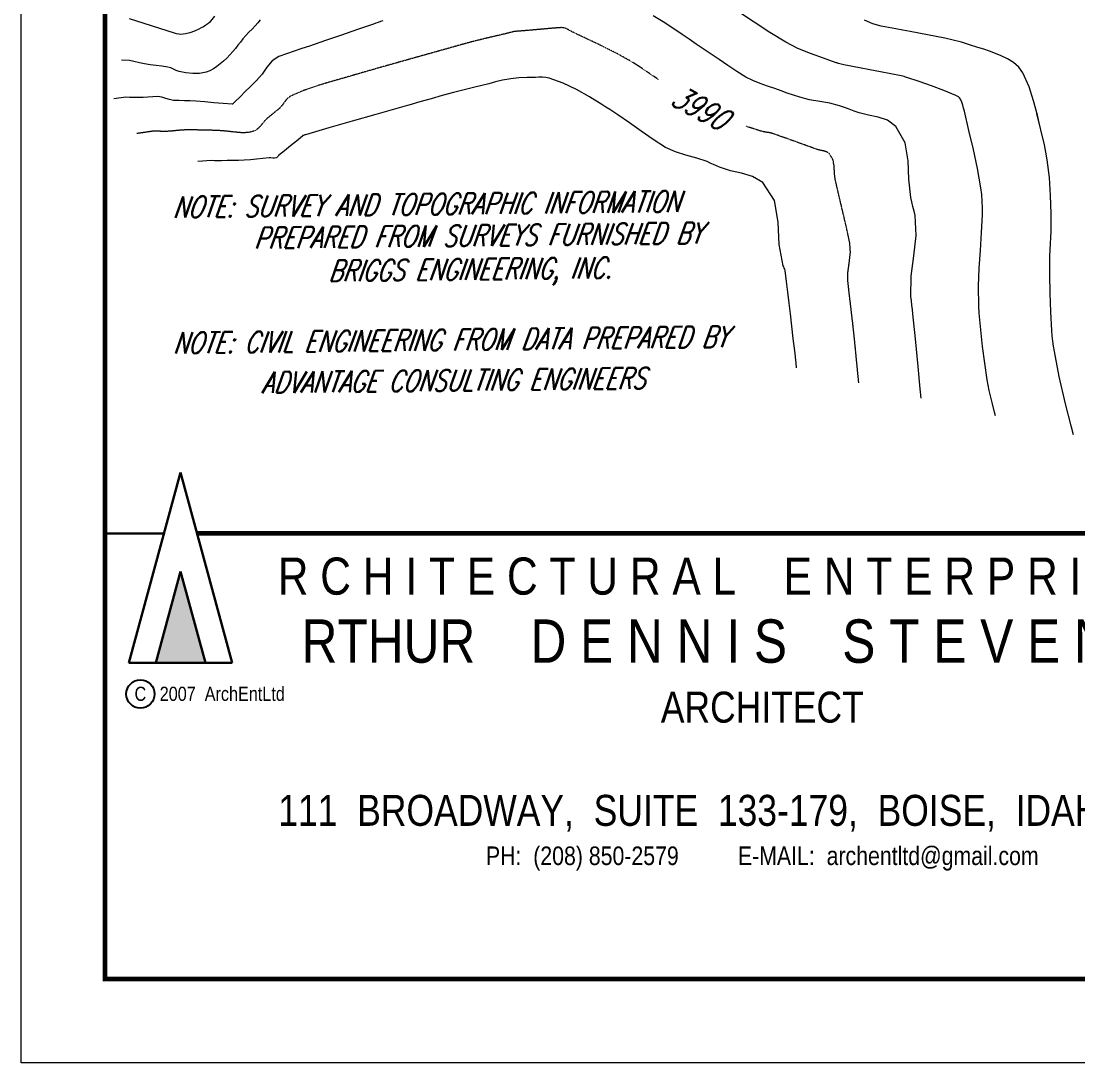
# Model space of a CAD drawing. Header units: inches. Extents: x 2775 to 17527, y 515 to 14737.
# Drawn here: x 5102 to 6901, y 515 to 2290 of the extents above; entities that cross this region are included whole.
import ezdxf
from ezdxf.enums import TextEntityAlignment as Align

# ---------------------------------------------------------------- set-up
doc = ezdxf.new("R2010")
doc.units = ezdxf.units.IN
doc.header["$LTSCALE"] = 0.5
doc.header["$MEASUREMENT"] = 0
doc.header["$PDMODE"] = 1
doc.linetypes.add('CENTER', pattern=[2, 1.25, -0.25, 0.25, -0.25])
doc.linetypes.add('HIDDEN', pattern=[0.375, 0.25, -0.125])
doc.layers.get('Defpoints').update_dxf_attribs({"linetype": 'CONTINUOUS'})
for name, color, linetype, lineweight in [('LAYOUT', 6, 'CENTER', 25), ('VX-TOPO-MAJR', 1, 'HIDDEN', 20), ('VX-TOPO-MINR', 7, 'CONTINUOUS', 5)]:
    doc.layers.add(name, color=color, linetype=linetype, lineweight=lineweight)
doc.layers.add('TEXT', color=7, linetype='CONTINUOUS')
doc.layers.add('TITLE BLOCK', color=7, linetype='CONTINUOUS')
doc.styles.add('ARCH ENT', font='technical.ttf', dxfattribs={"height": 2})
doc.styles.add('ARCHENT', font='technical.ttf', dxfattribs={"height": 6})
doc.styles.add('BEI', font='romans.shx', dxfattribs={"width": 0.75})
doc.styles.add('EXIST', font='romans.shx', dxfattribs={"width": 0.75, "oblique": 20, "height": 12})
doc.dimstyles.get("Standard").update_dxf_attribs({"dimscale": 50, "dimtxt": 0.18, "dimasz": 0.18, "dimexe": 0.18, "dimexo": 0.0625, "dimgap": 0.09, "dimtad": 0, "dimtoh": 1, "dimzin": 0, "dimdsep": 46, "dimtxsty": 'BEI', "dimcen": 0.09, "dimclrd": 256, "dimclre": 256, "dimclrt": 256, "dimadec": 1, "dimazin": 0, "dimtfac": 1, "dimtofl": 0, "dimtmove": 0, "dimatfit": 3, "dimfxl": 1, "dimtolj": 1, "dimtzin": 0, "dimlwd": -1, "dimlwe": -1, "dimarcsym": 0})

# ---------------------------------------------------------------- blocks, each defined once
blk = doc.blocks.new('*D20')
at = {"layer": 'Defpoints', "color": 0, "lineweight": 20, "ltscale": 50}
for p in [(6836, 3664.7, -44590.3), (10029.3, 3306.1, -44590.3), (8945.5, 2814.6), (10029.3, 2344.7, -44590.3), (7516.4, 2264.2, -44590.3)]:
    blk.add_point(p, dxfattribs=at)
at = {"layer": 'LAYOUT', "ltscale": 50}
for start, end in [(9.2836, 15.9025), (344.1589, 350.7778)]:
    blk.add_arc((8868.2, 2824.7), 78, start, end, dxfattribs=at)
at = {"layer": 'LAYOUT', "lineweight": 20, "ltscale": 50}
for points in [[(8941.8, 2845.6), (8944.6, 2846.5), (8940.2, 2854.5)], [(8944.6, 2802.9), (8941.8, 2803.9), (8940.2, 2794.9)]]:
    blk.add_solid(points, dxfattribs=at)
at = {"layer": 'LAYOUT', "color": 6, "ltscale": 50, "insert": (8946.2, 2824.7), "char_height": 6.25, "attachment_point": 5, "rotation": 270.0307, "style": 'BEI'}
blk.add_mtext('\\A1;45.0°', dxfattribs=at)

msp = doc.modelspace()

# ---------------------------------------------------------------- hatches: boundary and pattern name
at = {"layer": 'TITLE BLOCK', "lineweight": 20, "ltscale": 1.5}
msp.add_hatch(color=1, dxfattribs=at).paths.add_polyline_path([(5415.2975, 1196.5597), (5373.0373, 1352.1889), (5330.7771, 1196.5597)])

# ---------------------------------------------------------------- linework, layer by layer
at = {"layer": 'TITLE BLOCK', "color": 7, "linetype": 'Continuous', "lineweight": 0, "ltscale": 0.5}
for p, q in [((5101.5104, 515.3065, 48504.8648), (5101.5104, 8675.2015, 48504.8648)), ((10381.6051, 515.3065, 48504.8648), (5101.5104, 515.3065, 48504.8648))]:
    msp.add_line(p, q, dxfattribs=at)
at = {"layer": 'TITLE BLOCK', "color": 7, "linetype": 'Continuous', "lineweight": 30, "ltscale": 0.0625}
msp.add_line((5373.0373, 1521.0676, 48504.8648), (5284.9191, 1196.5597, 48504.8648), dxfattribs=at)
at = {"layer": 'TITLE BLOCK', "color": 7, "linetype": 'Continuous', "lineweight": 30, "ltscale": 0.5}
for p, q in [((5461.1555, 1196.5597, 48504.8648), (5373.0373, 1521.0676, 48504.8648)), ((5344.7822, 1417.0144, 48504.8648), (5244.2686, 1417.0144, 48504.8648)), ((5330.7771, 1196.5597, 48504.8648), (5373.0373, 1352.1889, 48504.8648)), ((5415.2975, 1196.5597, 48504.8648), (5373.0373, 1352.1889, 48504.8648)), ((5461.1555, 1196.5597, 48504.8648), (5284.9191, 1196.5597, 48504.8648))]:
    msp.add_line(p, q, dxfattribs=at)
at = {"layer": 'TITLE BLOCK', "color": 7, "linetype": 'Continuous', "lineweight": 30, "ltscale": 0.5, "const_width": 7.9057, "elevation": 48504.8648}
msp.add_lwpolyline([(5401.2923, 1417.0144), (10240.407, 1417.0144), (10240.407, 658.0646), (5244.2686, 658.0646), (5244.2686, 8458.2136), (10240.407, 8458.2136), (10240.407, 1417.0144)], dxfattribs=at)
at = {"layer": 'TITLE BLOCK', "linetype": 'Continuous'}
msp.add_circle((5304.5848, 1143.5834), 24.0638, dxfattribs=at)
at = {"layer": 'VX-TOPO-MAJR', "flags": 128}
for points in [[(6187.3679, 2189.9078), (6183.4419, 2192.5797), (6160.2299, 2208.2811), (6155.1476, 2211.6605), (6150.0261, 2214.9767), (6144.8584, 2218.2259), (6139.6374, 2221.4047), (6115.4988, 2234.8977), (6090.8143, 2247.2756), (6065.8067, 2259.1078), (6040.699, 2270.9637), (6036.0739, 2273.4917), (6031.4299, 2276.1128), (6026.6696, 2278.0855), (6021.6954, 2278.6684), (6005.3663, 2277.4153), (5989.0479, 2276.0146), (5972.7333, 2274.5628), (5956.4151, 2273.1566), (5952.6826, 2272.8673), (5948.949, 2272.5919), (5945.2173, 2272.2922), (5941.4907, 2271.93), (5940.5536, 2271.766), (5939.6324, 2271.517), (5938.7168, 2271.2367), (5937.7968, 2270.979), (5917.8001, 2266.1962), (5897.7723, 2261.5209), (5877.7843, 2256.6896), (5857.9068, 2251.439), (5850.0477, 2249.2352), (5842.1893, 2247.0291), (5834.3312, 2244.8219), (5826.4732, 2242.6144), (5800.6887, 2235.3715), (5774.9043, 2228.1282), (5749.1199, 2220.8845), (5723.3357, 2213.6405), (5705.2648, 2208.5052), (5687.2166, 2203.2911), (5669.1782, 2198.0414), (5651.1365, 2192.7995), (5628.1651, 2186.2478), (5605.2974, 2179.4118), (5582.7168, 2171.5816), (5560.6062, 2162.0474), (5554.9396, 2157.8495), (5550.3938, 2152.2727), (5546.1264, 2146.3354), (5541.2948, 2141.056), (5536.1344, 2136.7665), (5530.8806, 2132.5482), (5525.6233, 2128.3403), (5520.4525, 2124.0819), (5515.1195, 2118.5289), (5510.2239, 2112.3862), (5504.9904, 2106.7119), (5498.644, 2102.5643), (5487.5216, 2099.7595), (5475.9257, 2099.6138), (5464.1523, 2100.8313), (5452.4977, 2102.1161), (5449.3739, 2102.3838), (5446.2507, 2102.6749), (5443.1256, 2102.9438), (5439.9965, 2103.1452), (5435.397, 2103.3567), (5430.7967, 2103.5446), (5426.1946, 2103.7105), (5421.5899, 2103.8561), (5411.4084, 2104.1116), (5401.229, 2104.2743), (5391.0505, 2104.3405), (5380.8719, 2104.3068), (5373.2635, 2103.9441), (5365.6723, 2103.2053), (5358.0799, 2102.4236), (5350.4677, 2101.9322), (5342.669, 2101.9028), (5334.0527, 2102.1016), (5327.0788, 2102.3511), (5298.6223, 2098.1413)], [(6528.0277, 1673.3714), (6527.2227, 1681.6558), (6525.2629, 1701.7736), (6522.8308, 1726.6212), (6520.6089, 1749.0951), (6517.9793, 1773.4805), (6515.105, 1797.8501), (6512.1997, 1822.2114), (6509.4769, 1846.5716), (6509.648, 1862.8384), (6511.9053, 1879.2047), (6513.7691, 1895.5053), (6512.7596, 1911.5749), (6506.8457, 1938.8499), (6500.5284, 1966.0822), (6494.0815, 1993.2998), (6487.7793, 2020.5311), (6486.5636, 2031.3791), (6486.1648, 2042.4151), (6484.304, 2053.1221), (6478.7019, 2062.9832), (6473.8139, 2066.7002), (6468.278, 2068.5839), (6462.4751, 2069.7158), (6456.7857, 2071.1774), (6438.1566, 2077.9326), (6419.5367, 2084.6907), (6400.8939, 2091.3762), (6382.1956, 2097.9133), (6377.0549, 2099.2874), (6371.7922, 2100.2163), (6366.5172, 2101.1083), (6361.3392, 2102.3715), (6340.9261, 2108.9674), (6335.5503, 2110.8131)]]:
    msp.add_lwpolyline(points, dxfattribs=at)
at = {"layer": 'VX-TOPO-MINR', "flags": 128}
for points in [[(6760.8154, 1617.1694), (6759.0747, 1623.8506), (6754.9966, 1640.1111), (6750.2975, 1660.2762), (6746.6935, 1678.6712), (6742.4104, 1707.0671), (6738.6686, 1735.5053), (6735.5882, 1763.9924), (6733.289, 1792.5352), (6732.656, 1803.9484), (6732.2433, 1815.3778), (6732.0433, 1826.8221), (6732.0482, 1838.2801), (6733.1129, 1868.7675), (6735.1431, 1899.1857), (6737.2314, 1929.5833), (6738.4703, 1960.0096), (6738.4891, 1971.4673), (6738.1206, 1982.9322), (6737.304, 1994.3674), (6735.9784, 2005.7358), (6730.4032, 2038.5674), (6723.4238, 2071.1658), (6715.6719, 2103.65), (6707.7794, 2136.1389), (6706.5359, 2141.4185), (6705.1831, 2146.6473), (6703.5005, 2151.8043), (6701.2675, 2156.8682), (6699.8076, 2158.9351), (6697.9043, 2160.5906), (6695.7156, 2161.9185), (6693.3997, 2163.0026), (6672.6067, 2171.6068), (6651.7972, 2179.6531), (6630.8324, 2187.0813), (6609.5735, 2193.8312), (6607.3026, 2194.5186), (6605.0327, 2195.1984), (6602.7517, 2195.8302), (6600.4475, 2196.3738), (6582.6801, 2199.9208), (6564.8779, 2203.2472), (6547.0703, 2206.5327), (6529.2867, 2209.957), (6520.3321, 2211.7338), (6511.3857, 2213.5399), (6502.4611, 2215.4632), (6493.5714, 2217.5914), (6492.6029, 2217.8732), (6491.6507, 2218.2036), (6490.7063, 2218.5591), (6489.7614, 2218.916), (6467.8134, 2226.6585), (6445.875, 2234.4042), (6424.3525, 2243.0794), (6403.6523, 2253.6102), (6376.3441, 2270.2861), (6349.6397, 2287.7302), (6323.2523, 2305.5981)], [(5717.4835, 2290.3309), (5713.5554, 2288.9346), (5709.6452, 2287.4952), (5705.7353, 2286.0576), (5701.8086, 2284.6666), (5674.518, 2275.3079), (5647.2238, 2265.9589), (5619.928, 2256.6145), (5592.6326, 2247.2696), (5579.5205, 2242.8214), (5566.3973, 2238.4094), (5553.2795, 2233.9734), (5540.1838, 2229.4534), (5528.8726, 2222.1476), (5520.0264, 2211.1623), (5511.8344, 2199.0781), (5502.4857, 2188.4757), (5502.1777, 2188.2269), (5501.8621, 2187.9851), (5501.5506, 2187.7382), (5501.2552, 2187.4736), (5492.2595, 2178.6296), (5483.2858, 2169.7622), (5474.3162, 2160.8898), (5465.333, 2152.0305), (5464.3729, 2151.0882), (5463.4113, 2150.1483), (5462.447, 2149.2099), (5461.4787, 2148.272), (5461.4434, 2148.2399), (5461.4045, 2148.211), (5461.3626, 2148.1893), (5461.318, 2148.1787), (5461.1865, 2148.1735), (5461.0539, 2148.1763), (5460.921, 2148.1843), (5460.7886, 2148.1945), (5445.3291, 2149.4606), (5429.871, 2150.782), (5414.4128, 2152.0822), (5398.953, 2153.2848), (5389.4703, 2153.7869), (5379.9698, 2154.0551), (5370.4697, 2154.3047), (5360.9878, 2154.7511), (5354.2869, 2155.9514), (5347.7096, 2158.0331), (5341.1266, 2160.0468), (5334.409, 2161.0432), (5325.9631, 2160.9313), (5317.5253, 2160.4127), (5309.0822, 2159.849), (5300.6205, 2159.6018), (5293.6062, 2159.6902), (5285.8643, 2159.8561), (5279.6011, 2160.0165), (5259.4579, 2157.114)], [(5508.6743, 2291.7106), (5504.3574, 2286.7526), (5500.0529, 2281.8453), (5494.7892, 2276.2815), (5489.5604, 2270.7062), (5484.3929, 2265.0832), (5479.313, 2259.3762), (5474.8959, 2254.0451), (5470.653, 2248.5743), (5466.4266, 2243.0817), (5462.0588, 2237.6852), (5457.0693, 2232.1278), (5451.824, 2226.8658), (5446.3273, 2221.7782), (5440.5836, 2216.7437), (5434.9775, 2212.3015), (5429.075, 2208.4223), (5422.9013, 2205.2068), (5416.4815, 2202.7559), (5405.3594, 2200.5293), (5393.7498, 2200.2785), (5382.0565, 2201.6082), (5370.6832, 2204.1231), (5365.7717, 2205.8353), (5360.9854, 2207.945), (5356.184, 2209.9577), (5351.227, 2211.3791), (5341.3824, 2212.9521), (5331.466, 2214.1791), (5321.5174, 2215.3793), (5311.5761, 2216.8718), (5303.0108, 2218.65), (5293.6375, 2220.8967), (5286.0853, 2222.8232), (5272.4337, 2223.1905)], [(6634.2711, 1647.7011), (6632.7474, 1663.3832), (6629.0375, 1701.4653), (6624.4335, 1748.5007), (6620.2276, 1791.043), (6619.4294, 1798.4444), (6618.557, 1805.8411), (6617.6752, 1813.2352), (6616.8488, 1820.6291), (6617.2114, 1855.0929), (6621.9939, 1889.7677), (6625.9426, 1924.3032), (6623.8038, 1958.3493), (6622.1188, 1966.1204), (6620.3189, 1973.8793), (6618.4821, 1981.634), (6616.6865, 1989.3927), (6613.2261, 2020.2693), (6612.0912, 2051.6809), (6606.7947, 2082.1561), (6590.8494, 2110.2237), (6576.9368, 2120.8033), (6561.1802, 2126.1649), (6544.6632, 2129.3868), (6528.4697, 2133.5468), (6520.1465, 2136.565), (6511.8274, 2139.5844), (6503.498, 2142.5713), (6495.1439, 2145.492), (6478.4782, 2149.9468), (6461.4171, 2152.9584), (6444.3157, 2155.8501), (6427.5291, 2159.9453), (6416.8429, 2163.3983), (6406.2249, 2167.0439), (6395.6494, 2170.8287), (6385.0907, 2174.6994), (6372.5622, 2179.119), (6360.0391, 2183.5405), (6347.7534, 2188.4926), (6335.9371, 2194.5039), (6320.3488, 2204.023), (6305.1051, 2213.9806), (6290.0424, 2224.1801), (6274.9968, 2234.425), (6263.0883, 2242.5052), (6251.1966, 2250.6067), (6239.3011, 2258.7025), (6227.3808, 2266.7658), (6211.0672, 2277.6134), (6194.6281, 2288.2577), (6178.0405, 2298.6874)], [(6422.0795, 1698.8971), (6421.9973, 1699.7842), (6421.794, 1701.9381), (6421.535, 1704.598), (6421.2854, 1707.0027), (6418.9367, 1727.9839), (6416.5383, 1748.9613), (6414.1178, 1769.9371), (6411.7026, 1790.9132), (6409.5673, 1809.4378), (6407.3839, 1827.9565), (6405.1187, 1846.466), (6402.7376, 1864.963), (6402.1674, 1867.0975), (6401.2147, 1869.1273), (6400.1385, 1871.1198), (6399.1976, 1873.1423), (6392.1784, 1909.2233), (6390.4491, 1947.4788), (6384.418, 1983.9311), (6364.4931, 2014.6027), (6347.2684, 2025.1742), (6328.5443, 2030.7934), (6309.4065, 2034.847), (6290.9407, 2040.7219), (6285.6895, 2043.1192), (6280.449, 2045.5726), (6275.199, 2048.0074), (6269.9193, 2050.3491), (6252.114, 2056.4971), (6233.7669, 2061.374), (6215.6742, 2066.8148), (6198.6317, 2074.6546), (6177.8509, 2087.9288), (6157.6964, 2102.0736), (6137.7033, 2116.4274), (6117.4064, 2130.3283), (6110.7586, 2134.6483), (6104.0922, 2138.9386), (6097.4016, 2143.2031), (6090.6816, 2147.4456), (6069.3115, 2160.6605), (6047.5596, 2173.0147), (6024.866, 2183.848), (6000.6704, 2192.5001), (5994.9131, 2193.695), (5989.1576, 2194.1141), (5983.4018, 2194.056), (5977.6436, 2193.8192), (5963.4766, 2193.409), (5949.2873, 2192.8953), (5935.1922, 2191.686), (5921.3079, 2189.1892), (5909.5089, 2186.2245), (5897.7428, 2183.1452), (5885.9818, 2180.0559), (5874.198, 2177.0612), (5865.0319, 2174.8689), (5855.8516, 2172.7258), (5846.6895, 2170.5112), (5837.578, 2168.1044), (5818.5726, 2162.7749), (5799.5687, 2157.4401), (5780.5657, 2152.1024), (5761.5628, 2146.7641), (5757.4938, 2145.6211), (5753.4248, 2144.478), (5749.3558, 2143.3349), (5745.2869, 2142.1918), (5705.3333, 2130.8379), (5665.4298, 2119.3098), (5625.5479, 2107.7031), (5585.6588, 2096.1134), (5584.5588, 2095.7997), (5583.4638, 2095.4724), (5582.3826, 2095.0974), (5581.3238, 2094.6409), (5581.0525, 2094.4399), (5580.8348, 2094.1728), (5580.6304, 2093.8885), (5580.3991, 2093.6357), (5570.383, 2085.3099), (5560.1856, 2077.1224), (5549.9814, 2068.955), (5539.9451, 2060.6898), (5539.0401, 2059.7365), (5538.2145, 2058.68), (5537.3218, 2057.7084), (5536.2155, 2057.0099), (5533.1683, 2056.3743), (5530.0488, 2056.4901), (5526.9038, 2056.8355), (5523.7802, 2056.8891), (5513.1841, 2055.8552), (5502.5953, 2054.7149), (5492.0001, 2053.6758), (5481.3845, 2052.9451), (5471.742, 2052.5426), (5462.0951, 2052.2449), (5452.4429, 2052.0363), (5442.7843, 2051.9011), (5437.1756, 2051.9052), (5430.9795, 2051.9802), (5425.9648, 2052.0679), (5402.4235, 2050.4328)]]:
    msp.add_lwpolyline(points, dxfattribs=at)
at = {"layer": 'VX-TOPO-MINR'}
for points in [[(5430.5614, 2298.1688), (5421.5336, 2287.0146), (5421.106, 2286.5334), (5420.6573, 2286.0751), (5420.1854, 2285.6368), (5419.6885, 2285.2153), (5416.0315, 2282.546), (5412.2073, 2280.2413), (5408.2227, 2278.1595), (5404.0844, 2276.1594), (5396.5735, 2272.8244), (5388.9633, 2270.0436), (5381.2778, 2268.0036), (5373.5409, 2266.8914), (5369.9596, 2267.2057), (5365.9975, 2268.193), (5362.7886, 2269.2373), (5286.2326, 2293.4578)], [(6836.3976, 2111.1816), (6832.0966, 2129.4414), (6825.7678, 2153.9046), (6817.8958, 2178.0314), (6807.4484, 2201.7228), (6800.6184, 2211.3928), (6791.7138, 2219.1382), (6781.4742, 2225.3507), (6770.6393, 2230.4224), (6760.7674, 2234.5074), (6750.8876, 2238.3276), (6740.9341, 2241.8543), (6730.841, 2245.0589), (6716.771, 2249.3482), (6702.7103, 2253.609), (6688.5742, 2257.5346), (6674.278, 2260.818), (6659.5948, 2263.6906), (6644.9032, 2266.4989), (6630.2064, 2269.2712), (6615.5082, 2272.0359), (6603.1976, 2274.2837), (6590.8744, 2276.4622), (6578.5564, 2278.6785), (6566.2611, 2281.0398), (6551.8749, 2285.2462), (6537.9964, 2291.1454)], [(6893.628, 1585.1253), (6889.6129, 1600.5358), (6880.2067, 1638.0412), (6869.368, 1684.5528), (6861.0552, 1726.9817), (6859.7108, 1735.8952), (6858.5362, 1744.8221), (6857.5692, 1753.7642), (6856.8475, 1762.7239), (6855.0925, 1794.3657), (6853.9484, 1826.0525), (6853.3939, 1857.7806), (6853.4076, 1889.5466), (6853.7767, 1900.1144), (6854.4804, 1910.6581), (6855.2043, 1921.1947), (6855.6337, 1931.7412), (6855.6838, 1962.2456), (6854.7029, 1992.7691), (6852.5288, 2023.2134), (6848.9995, 2053.48), (6846.8079, 2066.3859), (6844.0644, 2079.2002), (6831.3255, 2132.5827)]]:
    msp.add_lwpolyline(points, dxfattribs=at)

# ---------------------------------------------------------------- texts
at = {"layer": 'TEXT', "style": 'EXIST', "oblique": 20, "width": 0.75}
for s, height, rotation, p in [('3990', 38.40068, 331.8865889, (6257.224, 2142.4693, 3290.4628)), ('NOTE: SURVEY AND TOPOGRAPHIC INFORMATION', 36.000642, 0.6555696, (5791.318, 1977.7969, -44590.3909)), ('PREPARED FROM SURVEYS FURNISHED BY', 36.000642, 0.6555696, (5879.6863, 1924.5477, -44590.3909)), ('BRIGGS ENGINEERING, INC.', 36.000642, 0.6555696, (5865.6596, 1867.0945, -44590.3909)), ('NOTE: CIVIL ENGINEERING FROM DATA PREPARED BY', 36.000642, 0.6555696, (5832.561, 1746.8487, -44590.3909)), ('ADVANTAGE CONSULTING ENGINEERS', 36.000642, 0.6555696, (5837.3373, 1677.8373, -44590.3909))]:
    msp.add_text(s, height=height, rotation=rotation, dxfattribs=at).set_placement(p, align=Align.MIDDLE_CENTER)
at = {"layer": 'TEXT', "insert": (6363.6891, 1376.0653), "char_height": 63.245811, "attachment_point": 2, "style": 'ARCH ENT'}
msp.add_mtext('        R C H I T E C T U R A L    E N T E R P R I S E S , L T D\\P{\\H1.167x;        RTHUR    D E N N I S    S T E V E N S,    A I A\\P\\H0.7145x;ARCHITECT\\P\\P111  BROADWAY,  SUITE  133-179,  BOISE,  IDAHO  83702\\P\\H0.5999x;PH:  (208) 850-2579          E-MAIL:  archentltd@gmail.com}', dxfattribs=at)
at = {"layer": 'TEXT', "insert": (5294.6358, 1155.9994), "char_height": 24.063805, "width": 1353.524133, "attachment_point": 1, "style": 'ARCHENT'}
msp.add_mtext('C   2007  ArchEntLtd', dxfattribs=at)

# ---------------------------------------------------------------- dimensions: what is measured, and where the dimension line sits
at = {"layer": 'LAYOUT', "color": 6, "ltscale": 150}
dim = msp.add_angular_dim_2l(base=(8945.4906, 2814.5571), line1=((10029.3272, 3306.1313, -44590.3909), (7516.3554, 2264.1745, -44590.3909)), line2=((10029.3272, 2344.6995, -44590.3909), (6835.9988, 3664.7484, -44590.3909)), dimstyle='Standard', override={"dimtxt": 0.125, "dimclrd": 256, "dimclre": 256, "dimclrt": 6}, dxfattribs=at)
dim.commit()
dim.dimension.update_dxf_attribs({"geometry": '*D20', "text_midpoint": (8946.1516, 2824.729, -0.0698)})

doc.saveas('drawing.dxf')
